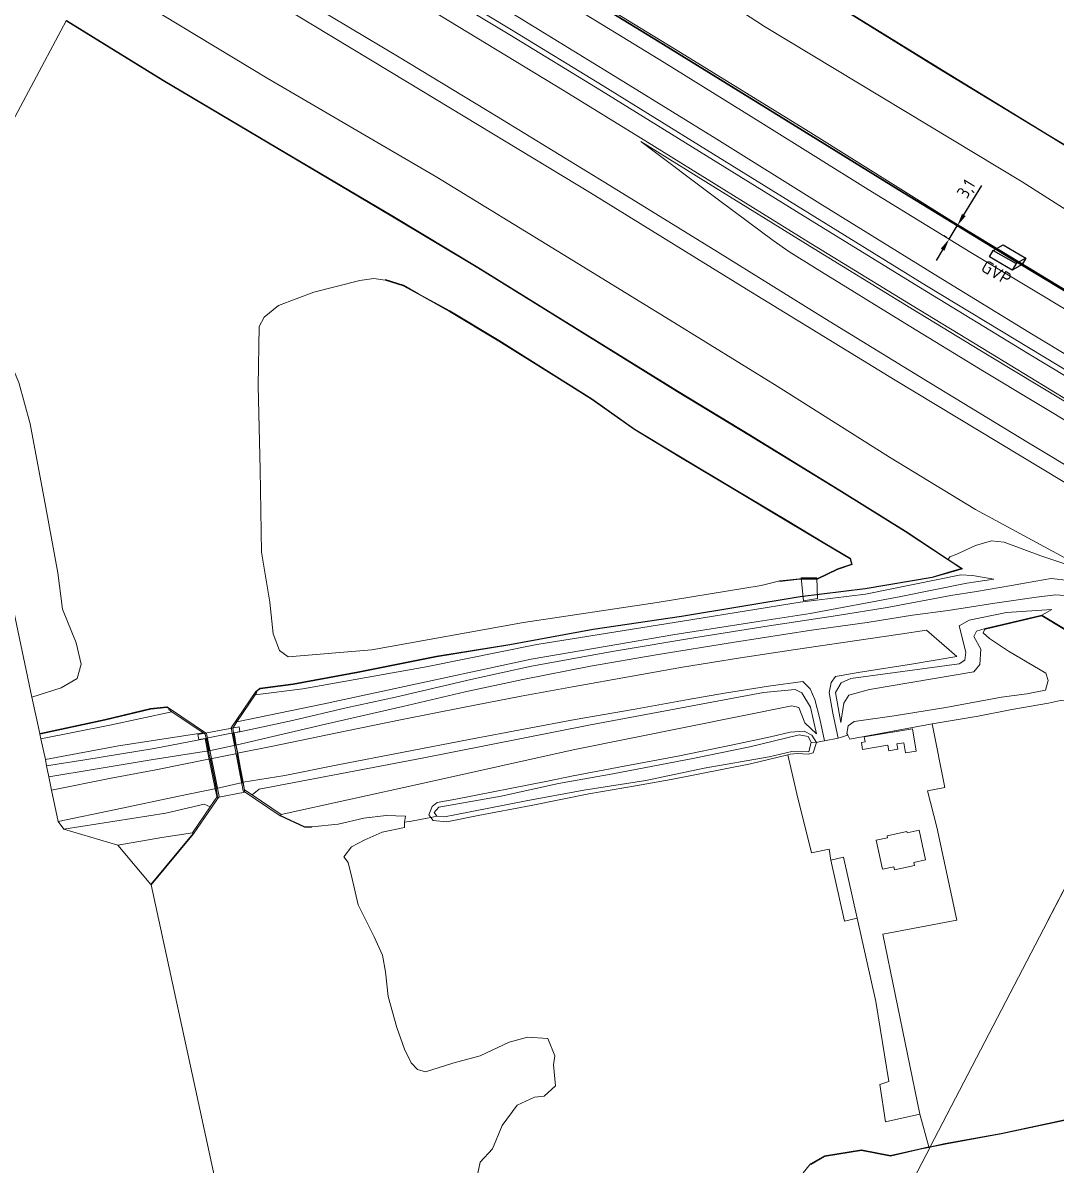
# Model space of a CAD drawing. Header units: metres. Extents: x 112942 to 118371, y 496117 to 499046.
# Drawn here: x 114179.6 to 114385.1, y 497918.6 to 498145.8 of the extents above; entities that cross this region are included whole.
import ezdxf
from ezdxf.enums import TextEntityAlignment as Align

# ---------------------------------------------------------------- set-up
doc = ezdxf.new("R2010")
doc.units = ezdxf.units.M
for name, color, linetype, lineweight in [('B-WE-OG-TOPOKAART-G', 7, 'Continuous', 18), ('N-WE-KL-DATA-T18', 1, 'Continuous', 18), ('N-WE-KL-DATA-T25', 7, 'Continuous', 25), ('N-WE-KL-DATA_GLASVEZEL-G', 90, 'KL-GLASVEZEL-N', 35), ('N-WE-KL-DATA_GLASVEZEL-M', 7, 'Continuous', 18), ('N-WE-KL-DATA_GLASVEZEL_KAST_PUTKAST-S', 90, 'Continuous', 25)]:
    doc.layers.add(name, color=color, linetype=linetype, lineweight=lineweight)
doc.styles.add('ISO', font='isocp.shx')
doc.styles.add('NLCS-ISO', font='NLCS-ISO.ttf')
doc.linetypes.add('KL-GLASVEZEL-N', pattern='A,4,-1,[101,NLCS.SHX,S=0.5,R=0,X=0,Y=0],-1,4,-1,["G",Standard,S=1,R=0,X=-0.25,Y=-0.5],-1.5', length=12.5)
doc.dimstyles.new('ISO', dxfattribs={"dimtxt": 2.5, "dimasz": 2.5, "dimexe": 1.25, "dimexo": 0.625, "dimtad": 1, "dimtxsty": 'ISO', "dimcen": 2.5, "dimadec": 0, "dimazin": 0, "dimtfac": 1, "dimtmove": 0, "dimatfit": 3, "dimfxl": 0, "dimarcsym": 0})

# ---------------------------------------------------------------- blocks, each defined once
blk = doc.blocks.new('*D54')
at = {"layer": 'Defpoints', "color": 0, "transparency": 16777216}
for p in [(114365.41, 498105.47), (114365.41, 498105.47), (114363.79, 498102.83)]:
    blk.add_point(p, dxfattribs=at)
at = {"layer": 'N-WE-KL-DATA_GLASVEZEL-M', "color": 0, "lineweight": -2, "transparency": 16777216}
for p, q in [((114366.71, 498107.61), (114370.3, 498113.47)), ((114363.79, 498102.83), (114365.41, 498105.47)), ((114364.88, 498105.8), (114364.34, 498106.12)), ((114363.26, 498103.15), (114362.73, 498103.48)), ((114362.49, 498100.69), (114361.19, 498098.56))]:
    blk.add_line(p, q, dxfattribs=at)
at = {"layer": 'N-WE-KL-DATA_GLASVEZEL-M', "color": 0, "transparency": 16777216}
for points in [[(114366.36, 498107.82), (114367.07, 498107.39), (114365.41, 498105.47)], [(114362.13, 498100.91), (114362.85, 498100.48), (114363.79, 498102.83)]]:
    blk.add_solid(points, dxfattribs=at)
at = {"layer": 'N-WE-KL-DATA_GLASVEZEL-M', "color": 0, "transparency": 16777216, "insert": (114367.4, 498112.68), "char_height": 2.5, "attachment_point": 5, "rotation": 58.5641, "style": 'ISO'}
blk.add_mtext('3,1', dxfattribs=at)
blk = doc.blocks.new('SKL-DATA_GLASVEZEL_GLASVEZELKABELPUT_RECHTHOEKIG')
at = {"color": 0, "linetype": 'ByBlock'}
for points in [[(-3.2, -0.97), (-2.07, 0.97), (3.18, 0.97), (2.05, -0.97)], [(3.18, 0.97), (3.18, -0.53), (2.05, -2.47)], [(-3.2, -0.97), (2.05, -0.97), (2.05, -2.47), (-3.2, -2.47), (-3.2, -0.97)]]:
    blk.add_lwpolyline(points, dxfattribs=at)
at = {"layer": 'N-WE-KL-DATA-T18', "linetype": 'ByBlock', "style": 'NLCS-ISO', "flags": 1}
for tag, p in [('OMSCHRIJVING_LEGENDA', (-0.01, -8.43)), ('LOCATIE', (-0.01, -12.22)), ('TYPE_HANDHOLE', (-0.01, -16)), ('TYPE_GCO', (-0.01, -19.78)), ('BPS-CODERING', (-0.01, -23.57)), ('POSITIE_X', (-0.01, -27.35)), ('POSITIE_Y', (-0.01, -31.14)), ('OVERIGE_OPMERKING(EN)_1', (-0.01, -34.92)), ('OVERIGE_OPMERKING(EN)_2', (-0.01, -38.71))]:
    blk.add_attdef(tag, p, '', height=1.8, dxfattribs=at)
at = {"layer": 'N-WE-KL-DATA-T25', "linetype": 'ByBlock', "style": 'NLCS-ISO'}
blk.add_attdef('TYPE_SYMBOOL', text='', height=2.5, dxfattribs=at).set_placement((15.9, -0.24), align=Align.MIDDLE_CENTER)

msp = doc.modelspace()

# ---------------------------------------------------------------- linework, layer by layer
at = {"layer": 'B-WE-OG-TOPOKAART-G'}
for points, elevation in [([(114346.902, 498003.786), (114347.072, 498002.755), (114346.354, 498002.637), (114346.578, 498001.275), (114351.6, 498002.1), (114351.778, 498001.018), (114353.569, 498001.312), (114353.395, 498002.373), (114354.763, 498002.598), (114355.09, 498000.601), (114357.252, 498000.956), (114356.528, 498005.367), (114346.902, 498003.786)], -0.8), ([(114357.818, 497985.184), (114355.429, 497984.654), (114355.365, 497984.943), (114351.446, 497984.074), (114351.53, 497983.695), (114349.271, 497983.194), (114350.551, 497977.42), (114352.788, 497977.916), (114352.927, 497977.29), (114356.904, 497978.171), (114356.77, 497978.778), (114359.123, 497979.3), (114357.818, 497985.184)], -0.926)]:
    msp.add_lwpolyline(points, close=True, dxfattribs=dict(at, elevation=elevation))
for points in [[(114568.813, 497983.977, 6.667), (114566.256, 497985.394, 6.668), (114547.13, 497995.939, 6.73), (114533.851, 498003.377, 6.671), (114515.53, 498013.651, 6.667), (114498.072, 498023.533, 6.691), (114481.042, 498033.329, 6.714), (114462.714, 498043.897, 6.718), (114449.699, 498051.512, 6.719), (114431.087, 498062.464, 6.725), (114408.873, 498075.716, 6.736), (114389.029, 498087.563, 6.736), (114368.113, 498100.178, 6.738), (114347.66, 498112.671, 6.752), (114326.872, 498125.681, 6.725), (114307.103, 498137.925, 6.741), (114286.487, 498150.603, 6.745), (114266.619, 498162.615, 6.735), (114245.341, 498175.46, 6.734), (114223.903, 498188.113, 6.737), (114203.222, 498200.22, 6.737), (114181.891, 498212.522, 6.751), (114160.322, 498224.861, 6.756)], [(114160.322, 498224.861, 6.756), (114181.891, 498212.522, 6.751), (114203.222, 498200.22, 6.737), (114223.903, 498188.113, 6.737), (114245.341, 498175.46, 6.734), (114266.619, 498162.615, 6.735), (114286.487, 498150.603, 6.745), (114307.103, 498137.925, 6.741), (114326.872, 498125.681, 6.725), (114347.66, 498112.671, 6.752), (114368.113, 498100.178, 6.738), (114389.029, 498087.563, 6.736), (114408.873, 498075.716, 6.736), (114431.087, 498062.464, 6.725), (114449.699, 498051.512, 6.719), (114462.714, 498043.897, 6.718), (114481.042, 498033.329, 6.714), (114498.072, 498023.533, 6.691), (114515.53, 498013.651, 6.667), (114533.851, 498003.377, 6.671), (114547.13, 497995.939, 6.73), (114566.256, 497985.394, 6.668), (114568.813, 497983.977, 6.667)], [(114169.703, 498224.019, 6.2), (114209.531, 498200.798, 6.183), (114215.458, 498197.237, 6.227), (114241.219, 498181.76, 6.42), (114280.264, 498158.399, 6.337), (114310.389, 498139.932, 6.353), (114335.767, 498124.318, 6.423), (114363.913, 498106.662, 6.43), (114395.287, 498087.6, 6.417), (114423.385, 498070.749, 6.307), (114434.07, 498064.385, 6.321), (114457.514, 498050.422, 6.353), (114481.708, 498035.877, 6.34), (114507.821, 498020.809, 6.503), (114519.57, 498014.603, 6.439), (114526.177, 498011.113, 6.403), (114535.233, 498006.33, 6.353)], [(114440.05, 498075.871, 0.13), (114415.28, 498090.648, 0.087), (114378.3, 498114.203, 0.017), (114327.068, 498145.127, 0.137), (114297.945, 498164.141, 0.023), (114269.457, 498180.561, 0.117), (114236.552, 498200.131, 0.203), (114221.578, 498208.678, 0.217), (114226.834, 498218.514, -0.935), (114250.334, 498204.434, -0.837), (114267.235, 498194.492, -0.94), (114291.013, 498180.162, -0.937), (114313.368, 498166.701, -0.943), (114337.551, 498151.719, -0.963), (114361.573, 498136.84, -0.933), (114383.663, 498123.364, -0.903), (114385.94, 498121.971, -0.905), (114398.319, 498114.395, -0.913), (114418.212, 498102.124, -0.917), (114432.587, 498093.499, -0.897), (114445.278, 498085.925, -0.928), (114440.05, 498075.871, 0.13)], [(114175.147, 498208.024, 6.911), (114190.129, 498199.311, 6.895), (114203.513, 498191.557, 6.905), (114221.121, 498181.162, 6.908), (114240.008, 498169.986, 6.908), (114258.256, 498159.037, 6.917), (114278.364, 498146.857, 6.942), (114299.987, 498133.601, 6.929), (114317.589, 498122.675, 6.925), (114338.089, 498109.876, 6.928), (114361.692, 498095.308, 6.928), (114380.537, 498083.794, 6.929), (114403.322, 498070.069, 6.924), (114424.639, 498057.396, 6.923), (114439.205, 498048.794, 6.916), (114458.747, 498037.364, 6.908), (114478.071, 498026.025, 6.879), (114496.982, 498014.653, 6.851), (114520.213, 498000.651, 6.873), (114538.35, 497989.956, 6.891), (114556.533, 497979.347, 6.91), (114564.536, 497974.805, 6.904)], [(114434.07, 498064.385, 6.321), (114423.385, 498070.749, 6.307), (114395.287, 498087.6, 6.417), (114363.913, 498106.662, 6.43), (114335.767, 498124.318, 6.423), (114310.389, 498139.932, 6.353), (114280.264, 498158.399, 6.337), (114241.219, 498181.76, 6.42), (114215.458, 498197.237, 6.227), (114221.578, 498208.678, 0.217), (114236.552, 498200.131, 0.203), (114269.457, 498180.561, 0.117), (114297.945, 498164.141, 0.023), (114327.068, 498145.127, 0.137), (114378.3, 498114.203, 0.017), (114415.28, 498090.648, 0.087), (114440.05, 498075.871, 0.13), (114434.07, 498064.385, 6.321)], [(114173.353, 498204.285, 6.995), (114185.221, 498197.502, 6.981), (114202.116, 498187.688, 6.981), (114219.347, 498177.567, 6.985), (114238.072, 498166.478, 6.995), (114256.188, 498155.629, 7), (114276.397, 498143.447, 7.021)], [(114563.949, 497973.545, 6.915), (114555.668, 497978.085, 6.914), (114537.227, 497988.317, 6.928), (114519.148, 497998.451, 6.902), (114495.663, 498011.825, 6.921), (114476.028, 498023.01, 6.938), (114457.662, 498033.644, 6.964), (114437.144, 498045.708, 6.982), (114423.54, 498053.677, 6.995), (114399.949, 498067.74, 7.008), (114379.408, 498080.088, 7), (114358.076, 498093.086, 7.001), (114337.054, 498106.022, 6.997), (114314.132, 498120.239, 7.005), (114294.667, 498132.284, 7.016), (114276.397, 498143.447, 7.021), (114256.188, 498155.629, 7), (114238.072, 498166.478, 6.995), (114219.347, 498177.567, 6.985), (114202.116, 498187.688, 6.981), (114185.221, 498197.502, 6.981), (114173.353, 498204.285, 6.995)], [(114564.388, 497974.487, 6.909), (114556.27, 497978.928, 6.915), (114537.89, 497989.186, 6.909), (114519.587, 497999.483, 6.891), (114496.173, 498012.676, 6.902), (114476.707, 498023.76, 6.934), (114457.894, 498034.68, 6.956), (114437.805, 498046.438, 6.974), (114423.805, 498054.694, 6.983), (114401.07, 498068.231, 6.996), (114379.925, 498081.022, 6.994), (114359.294, 498093.501, 6.988), (114337.05, 498107.22, 6.984), (114315.512, 498120.601, 6.992), (114295.004, 498133.294, 7), (114276.723, 498144.46, 7.004), (114256.746, 498156.557, 6.99), (114238.609, 498167.454, 6.979), (114220.035, 498178.428, 6.985), (114202.453, 498188.703, 6.966), (114186.228, 498198.14, 6.971), (114174.198, 498205.057, 6.974)], [(114562.326, 497970.066, 6.919), (114556.902, 497973.053, 6.924), (114539.937, 497982.463, 6.937), (114523.844, 497991.473, 6.95), (114506.241, 498001.35, 6.951), (114487.419, 498012.035, 6.933), (114469.25, 498022.44, 6.987), (114448.67, 498034.427, 7.005), (114430.013, 498045.377, 6.984), (114409.906, 498057.203, 7.017), (114391.561, 498068.176, 7.008), (114371.996, 498080.106, 7.006), (114356.107, 498089.794, 7.013), (114336.3, 498101.952, 7.005), (114318.966, 498112.661, 7.014), (114303.782, 498122.1, 7.004), (114287.259, 498132.286, 7.01), (114260.254, 498148.711, 6.996), (114240.711, 498160.433, 7), (114222.55, 498171.237, 7.009), (114204.604, 498181.776, 7.002), (114187.752, 498191.596, 6.987), (114168.705, 498202.578, 6.999)], [(114168.705, 498202.578, 6.999), (114187.752, 498191.596, 6.987), (114204.604, 498181.776, 7.002), (114222.55, 498171.237, 7.009), (114240.711, 498160.433, 7), (114260.254, 498148.711, 6.996), (114287.259, 498132.286, 7.01), (114303.782, 498122.1, 7.004), (114318.966, 498112.661, 7.014), (114336.3, 498101.952, 7.005), (114356.107, 498089.794, 7.013), (114371.996, 498080.106, 7.006), (114391.561, 498068.176, 7.008), (114409.906, 498057.203, 7.017), (114430.013, 498045.377, 6.984), (114448.67, 498034.427, 7.005), (114469.25, 498022.44, 6.987), (114487.419, 498012.035, 6.933), (114506.241, 498001.35, 6.951), (114523.844, 497991.473, 6.95), (114539.937, 497982.463, 6.937), (114556.902, 497973.053, 6.924), (114562.326, 497970.066, 6.919)], [(114170.279, 498188.638, 6.731), (114192.801, 498175.542, 6.709), (114212.804, 498163.833, 6.7), (114234.403, 498151.038, 6.725), (114254.433, 498138.991, 6.731), (114273.77, 498127.297, 6.719), (114296.329, 498113.493, 6.69), (114317.73, 498100.265, 6.705), (114339.089, 498087.047, 6.728), (114359.927, 498074.247, 6.725), (114379.598, 498062.301, 6.709), (114402.186, 498048.695, 6.744)], [(114557.528, 497959.776, 6.652), (114556.83, 497960.155, 6.652), (114535.226, 497972.137, 6.642), (114514.014, 497983.981, 6.634), (114492.126, 497996.296, 6.696), (114469.582, 498009.27, 6.709), (114447.332, 498022.034, 6.71), (114424.027, 498035.725, 6.728), (114402.186, 498048.695, 6.744), (114379.598, 498062.301, 6.709), (114359.927, 498074.247, 6.725), (114339.089, 498087.047, 6.728), (114317.73, 498100.265, 6.705), (114296.329, 498113.493, 6.69), (114273.77, 498127.297, 6.719), (114254.433, 498138.991, 6.731), (114234.403, 498151.038, 6.725), (114212.804, 498163.833, 6.7), (114192.801, 498175.542, 6.709), (114170.279, 498188.638, 6.731)], [(114556.253, 497957.042, 6.247), (114526.865, 497973.24, 6.32), (114489.693, 497993.978, 6.353), (114466.96, 498007, 6.41), (114425.574, 498031.157, 6.243), (114418.862, 498035.174, 6.271), (114386.141, 498054.756, 6.41), (114353.084, 498074.73, 6.403), (114323.511, 498092.832, 6.337), (114292.441, 498112.01, 6.287), (114256.054, 498134.053, 6.277), (114218.604, 498156.717, 6.324), (114199.687, 498167.756, 6.379), (114197.127, 498169.25, 6.387), (114175.482, 498181.656, 6.3)], [(114413.246, 498024.387, 0.712), (114409.875, 498026.383, 0.71), (114394.075, 498035.784, 0.797), (114391.967, 498036.454, 0.406), (114388.412, 498038.545, 0.417), (114369.028, 498049.033, 0.18), (114351.941, 498059.409, 0.167), (114329.588, 498073.584, 0.173), (114308.341, 498086.696, 0.123), (114287.049, 498099.733, 0.147), (114261.918, 498115.112, 0.157), (114228.136, 498134.862, 0.197), (114193.348, 498155.905, 0.139), (114199.687, 498167.756, 6.379), (114218.604, 498156.717, 6.324), (114256.054, 498134.053, 6.277), (114292.441, 498112.01, 6.287), (114323.511, 498092.832, 6.337), (114353.084, 498074.73, 6.403), (114386.141, 498054.756, 6.41), (114418.862, 498035.174, 6.271), (114413.246, 498024.387, 0.712)], [(114193.348, 498155.905, 0.139), (114228.136, 498134.862, 0.197), (114261.918, 498115.112, 0.157), (114287.049, 498099.733, 0.147), (114308.341, 498086.696, 0.123), (114329.588, 498073.584, 0.173), (114351.941, 498059.409, 0.167), (114369.028, 498049.033, 0.18), (114388.412, 498038.545, 0.417), (114391.967, 498036.454, 0.406), (114382.059, 498039.791, 0.357), (114374.737, 498042.51, 0.197), (114372.243, 498042.75, 0.077), (114369.048, 498041.859, -0.113), (114365.301, 498040.104, -0.193), (114363.965, 498039.567, -0.397), (114363.623, 498039.078, -0.845)], [(114445.278, 498085.925, -0.928), (114432.587, 498093.499, -0.897), (114418.212, 498102.124, -0.917), (114398.319, 498114.395, -0.913), (114385.94, 498121.971, -0.905), (114383.663, 498123.364, -0.903), (114361.573, 498136.84, -0.933), (114337.551, 498151.719, -0.963)], [(114337.604, 498151.804, -1.113), (114361.625, 498136.925, -1.113), (114383.715, 498123.449, -1.113), (114385.992, 498122.056, -1.113), (114398.371, 498114.48, -1.113), (114418.264, 498102.209, -1.113), (114432.638, 498093.585, -1.113), (114445.329, 498086.011, -1.084), (114445.278, 498085.925, -0.928)], [(114445.329, 498086.011, -1.084), (114432.638, 498093.585, -1.113), (114418.264, 498102.209, -1.113), (114398.371, 498114.48, -1.113), (114385.992, 498122.056, -1.113), (114383.715, 498123.449, -1.113), (114361.625, 498136.925, -1.113), (114337.604, 498151.804, -1.113)], [(114188.177, 498146.24, -1.105), (114173.148, 498118.146, -0.955)], [(114173.148, 498118.146, -0.955), (114188.177, 498146.24, -1.105), (114207.396, 498134.371, -1.105), (114230.24, 498120.807, -1.105), (114252.907, 498107.406, -1.105), (114270.09, 498097.097, -1.105), (114285.43, 498087.52, -1.105), (114309.766, 498072.451, -1.105), (114324.102, 498063.767, -1.105), (114342.377, 498052.509, -1.105), (114355.069, 498044.636, -1.105), (114363.568, 498038.995, -1.105), (114366.194, 498037.252, -1.105), (114364.149, 498036.658, -1.105), (114360.42, 498035.575, -1.105), (114347.097, 498033.319, -1.105), (114334.178, 498031.715, -1.105), (114310.546, 498027.811, -1.105), (114292.965, 498025.22, -1.105), (114276.396, 498022.156, -1.105), (114261.844, 498019.8, -1.105), (114246.273, 498016.712, -1.105), (114233.308, 498014.323, -1.105), (114226.741, 498013.439, -1.105), (114225.887, 498012.827, -1.105), (114220.99, 498005.581, -1.105), (114223.412, 497993.032, -1.105), (114230.745, 497988.059, -1.105), (114235.619, 497985.798, -1.105), (114237.052, 497985.797, -1.105), (114237.052, 497985.897, -0.957), (114242.281, 497986.438, -0.957), (114247.4, 497987.589, -0.973), (114251.802, 497988.117, -0.98), (114255.702, 497988.021, -0.858), (114255.48, 497986.798, -0.953), (114255.489, 497985.762, -0.987), (114251.019, 497984.836, -1.01), (114247.482, 497983.241, -1.01), (114244.958, 497981.916, -1.017), (114243.385, 497979.929, -1.017), (114244.252, 497978.761, -1.01), (114245.044, 497975.511, -1.01), (114246.241, 497970.381, -1.04), (114249.42, 497963.989, -1.04), (114251.087, 497960.342, -1.053), (114251.675, 497957.019, -1.01), (114252.223, 497952.133, -1.047), (114253.961, 497945.942, -0.99), (114255.471, 497941.642, -0.953), (114256.811, 497938.94, -0.983), (114258.054, 497937.599, -0.987), (114259.679, 497937.125, -1), (114265.111, 497938.861, -1), (114270.552, 497940.302, -1.003), (114276.305, 497942.999, -1.013), (114279.917, 497943.994, -0.983), (114283.966, 497943.782, -0.95), (114285.392, 497940.332, -1.057), (114285.133, 497938.547, -1.003), (114285.524, 497934.333, -1.003), (114283.25, 497932.262, -1.003), (114281.356, 497932.098, -1.003), (114277.905, 497930.527, -1.003), (114274.91, 497926.444, -1.003), (114272.968, 497921.8, -1.003), (114270.509, 497919.184, -1.003), (114270.075, 497916.973, -1.003)], [(114363.623, 498039.078, -0.845), (114363.568, 498038.995, -1.105), (114355.069, 498044.636, -1.105), (114342.377, 498052.509, -1.105), (114324.102, 498063.767, -1.105), (114309.766, 498072.451, -1.105), (114285.43, 498087.52, -1.105), (114270.09, 498097.097, -1.105), (114252.907, 498107.406, -1.105), (114230.24, 498120.807, -1.105), (114207.396, 498134.371, -1.105), (114188.177, 498146.24, -1.105), (114188.23, 498146.325, -0.776), (114207.448, 498134.457, -0.827), (114230.291, 498120.893, -0.857), (114252.958, 498107.492, -0.833), (114270.142, 498097.182, -0.857), (114285.483, 498087.605, -0.82), (114309.818, 498072.536, -0.887), (114324.154, 498063.852, -0.93), (114342.43, 498052.594, -0.86), (114355.123, 498044.72, -0.89), (114363.623, 498039.078, -0.845)], [(114363.623, 498039.078, -0.845), (114355.123, 498044.72, -0.89), (114342.43, 498052.594, -0.86), (114324.154, 498063.852, -0.93), (114309.818, 498072.536, -0.887), (114285.483, 498087.605, -0.82), (114270.142, 498097.182, -0.857), (114252.958, 498107.492, -0.833), (114230.291, 498120.893, -0.857), (114207.448, 498134.457, -0.827), (114188.23, 498146.325, -0.776)], [(114276.397, 498143.447, 7.021), (114294.667, 498132.284, 7.016), (114314.132, 498120.239, 7.005), (114337.054, 498106.022, 6.997), (114358.076, 498093.086, 7.001), (114379.408, 498080.088, 7), (114399.949, 498067.74, 7.008), (114423.54, 498053.677, 6.995), (114437.144, 498045.708, 6.982), (114457.662, 498033.644, 6.964), (114476.028, 498023.01, 6.938), (114495.663, 498011.825, 6.921), (114519.148, 497998.451, 6.902), (114537.227, 497988.317, 6.928), (114555.668, 497978.085, 6.914), (114563.949, 497973.545, 6.915)], [(114561.429, 497968.142, 6.872), (114556.249, 497970.849, 6.873), (114539.729, 497979.552, 6.871), (114522.721, 497988.58, 6.865), (114505.512, 497997.913, 6.86), (114486.388, 498008.539, 6.868), (114467.499, 498019.227, 6.905), (114447.558, 498030.667, 6.915), (114428.569, 498041.876, 6.916), (114408.916, 498053.527, 6.929), (114390.102, 498064.793, 6.937), (114370.858, 498076.429, 6.937), (114354.987, 498086.103, 6.928), (114337.547, 498096.838, 6.935), (114331.905, 498100.356, 6.935), (114328.802, 498102.55, 6.939), (114318.202, 498110.409, 6.962), (114302.455, 498122.26, 6.991)], [(114302.455, 498122.26, 6.991), (114318.727, 498112.18, 7.003), (114336.098, 498101.43, 7.001), (114356.181, 498089.088, 7.002), (114371.783, 498079.587, 7.006), (114391.442, 498067.724, 7.008), (114409.658, 498056.785, 7.018), (114429.853, 498044.801, 6.985), (114448.449, 498033.876, 6.996), (114469.13, 498021.853, 6.987), (114487.099, 498011.461, 6.937), (114506.382, 498000.323, 6.929), (114523.456, 497990.576, 6.936), (114539.839, 497981.377, 6.925), (114556.516, 497972.049, 6.905), (114561.871, 497969.09, 6.897)], [(114330.13, 498034.79, -0.907), (114326.407, 498033.902, -0.95), (114305.748, 498030.491, -0.976), (114279.148, 498026.535, -0.979), (114248.996, 498021.069, -1.016), (114232.363, 498019.726, -1.016), (114230.591, 498020.947, -0.984), (114229.373, 498024.261, -0.976), (114228.707, 498030.569, -0.944), (114227.026, 498040.492, -0.898), (114226.771, 498056.94, -0.913), (114226.354, 498073.615, -0.913), (114226.561, 498085.457, -0.938), (114227.538, 498087.301, -0.938), (114230.446, 498089.571, -0.938), (114237.428, 498092.276, -0.938), (114246.615, 498094.598, -0.858), (114249.372, 498094.976, -0.847), (114251.658, 498094.652, -0.857), (114255.217, 498093.546, -0.83), (114258.241, 498091.827, -0.93), (114264.456, 498088.441, -0.977), (114274.247, 498082.536, -0.93), (114285.158, 498075.649, -0.937), (114292.691, 498070.942, -0.943), (114301.194, 498064.939, -0.863), (114310.002, 498059.585, -0.89), (114321.403, 498052.783, -0.93), (114331.193, 498046.907, -0.893), (114339.056, 498042.174, -0.86), (114344.087, 498039.205, -0.813), (114344.391, 498038.149, -0.813), (114341.573, 498037.194, -0.81), (114337.592, 498035.269, -0.887), (114334.03, 498035.221, -0.907), (114330.13, 498034.79, -0.907)], [(114251.658, 498094.652, -0.857), (114249.372, 498094.976, -0.847), (114246.615, 498094.598, -0.858), (114237.428, 498092.276, -0.938), (114230.446, 498089.571, -0.938), (114227.538, 498087.301, -0.938), (114226.561, 498085.457, -0.938), (114226.354, 498073.615, -0.913), (114226.771, 498056.94, -0.913), (114227.026, 498040.492, -0.898), (114228.707, 498030.569, -0.944), (114229.373, 498024.261, -0.976), (114230.591, 498020.947, -0.984), (114232.363, 498019.726, -1.016), (114248.996, 498021.069, -1.016), (114279.148, 498026.535, -0.979), (114305.748, 498030.491, -0.976), (114326.407, 498033.902, -0.95), (114330.13, 498034.79, -0.907), (114330.141, 498034.691, -1.105), (114334.036, 498035.121, -1.105), (114337.616, 498035.169, -1.105), (114341.611, 498037.101, -1.105), (114344.513, 498038.085, -1.105), (114344.172, 498039.271, -1.105), (114339.107, 498042.26, -1.105), (114331.245, 498046.993, -1.105), (114321.454, 498052.869, -1.105), (114310.054, 498059.671, -1.105), (114301.249, 498065.023, -1.105), (114292.746, 498071.025, -1.105), (114285.211, 498075.734, -1.105), (114274.3, 498082.621, -1.105), (114264.506, 498088.528, -1.105), (114258.29, 498091.914, -1.105), (114255.257, 498093.638, -1.105), (114251.688, 498094.747, -1.105), (114251.658, 498094.652, -0.857)], [(114330.13, 498034.79, -0.907), (114334.03, 498035.221, -0.907), (114337.592, 498035.269, -0.887), (114341.573, 498037.194, -0.81), (114344.391, 498038.149, -0.813), (114344.087, 498039.205, -0.813), (114339.056, 498042.174, -0.86), (114331.193, 498046.907, -0.893), (114321.403, 498052.783, -0.93), (114310.002, 498059.585, -0.89), (114301.194, 498064.939, -0.863), (114292.691, 498070.942, -0.943), (114285.158, 498075.649, -0.937), (114274.247, 498082.536, -0.93), (114264.456, 498088.441, -0.977), (114258.241, 498091.827, -0.93), (114255.217, 498093.546, -0.83), (114251.658, 498094.652, -0.857), (114251.688, 498094.747, -1.105), (114255.257, 498093.638, -1.105), (114258.29, 498091.914, -1.105), (114264.506, 498088.528, -1.105), (114274.3, 498082.621, -1.105), (114285.211, 498075.734, -1.105), (114292.746, 498071.025, -1.105), (114301.249, 498065.023, -1.105), (114310.054, 498059.671, -1.105), (114321.454, 498052.869, -1.105), (114331.245, 498046.993, -1.105), (114339.107, 498042.26, -1.105), (114344.172, 498039.271, -1.105), (114344.513, 498038.085, -1.105), (114341.611, 498037.101, -1.105), (114337.616, 498035.169, -1.105), (114334.036, 498035.121, -1.105), (114330.141, 498034.691, -1.105), (114330.13, 498034.79, -0.907)], [(114181.363, 498011.655, -0.977), (114175.823, 498037.861, -1.25), (114175.271, 498040.475, -0.82), (114168.361, 498073.164, -0.997), (114155.132, 498080.503, -1.117), (114162.228, 498081.364, -0.937), (114170.728, 498080.962, -1.033), (114175.984, 498080.831, -1.033), (114178.744, 498074.257, -1.08), (114181.023, 498066.084, -1.073), (114184.12, 498049.401, -1.037), (114186.559, 498036.409, -1.017), (114187.465, 498029.205, -1.01), (114190.183, 498022.506, -0.973), (114191.168, 498018.245, -0.983), (114190.344, 498015.42, -1.007), (114187.183, 498013.563, -0.977), (114181.363, 498011.655, -0.977)], [(114271.595, 497752.315, -1.147), (114255.927, 497722.219, -1.028), (114248.059, 497776.262, -0.9), (114205.073, 497974.31, -1.105), (114213.534, 497984.513, -1.105), (114218.623, 497991.923, -1.105), (114216.11, 498004.473, -1.105), (114208.745, 498009.446, -1.105), (114208.222, 498009.719, -1.105), (114204.979, 498009.393, -1.105), (114195.868, 498007.225, -1.105), (114182.96, 498004.417, -1.105), (114181.363, 498011.655, -0.977), (114187.183, 498013.563, -0.977), (114190.344, 498015.42, -1.007), (114191.168, 498018.245, -0.983), (114190.183, 498022.506, -0.973), (114187.465, 498029.205, -1.01), (114186.559, 498036.409, -1.017), (114184.12, 498049.401, -1.037), (114181.023, 498066.084, -1.073), (114178.744, 498074.257, -1.08)], [(114387.6, 498034.906, 0.263), (114384.115, 498035.265, 0.277), (114381.053, 498034.737, 0.303), (114376.17, 498033.887, 0.317), (114369.239, 498032.692, 0.293), (114364.139, 498031.908, 0.243), (114351.482, 498029.537, 0.267), (114341.581, 498027.917, 0.363), (114327.99, 498025.839, 0.46), (114313.384, 498023.518, 0.61), (114297.199, 498020.858, 0.757), (114280.757, 498017.824, 0.927), (114268.696, 498015.163, 1.09), (114253.656, 498011.692, 1.383), (114243.874, 498009.57, 1.487), (114233.171, 498007.02, 1.75), (114222.747, 498004.809, 1.97), (114221.492, 498004.566, 1.922), (114221.308, 498005.516, 1.822), (114222.138, 498006.744, 1.647), (114239.154, 498010.308, 1.38), (114262.263, 498015.26, 0.965), (114280.696, 498019.208, 0.735), (114295.781, 498021.789, 0.667), (114308.826, 498024.072, 0.509), (114325.79, 498026.703, 0.417), (114336.184, 498028.292, 0.32), (114353.848, 498031.664, 0.154), (114367.335, 498034.345, 0.059), (114372.655, 498035.176, 0.002), (114368.43, 498035.911, -0.523), (114366.112, 498035.997, -0.726), (114347.16, 498032.179, -0.695), (114334.187, 498030.55, -0.703), (114312.82, 498027.147, -0.758), (114281.807, 498022.148, -0.683), (114259.817, 498017.683, -0.683), (114235.282, 498013.302, -0.706), (114225.788, 498012.145, -0.895), (114226.136, 498012.659, -0.809), (114225.973, 498012.769, -0.809), (114226.779, 498013.343, -0.857), (114233.324, 498014.224, -0.92), (114246.292, 498016.614, -0.96), (114261.862, 498019.702, -0.993), (114276.413, 498022.057, -0.903), (114292.981, 498025.121, -0.917), (114310.561, 498027.712, -0.933), (114334.192, 498031.616, -0.937), (114347.112, 498033.22, -0.933), (114360.442, 498035.477, -0.88), (114364.177, 498036.562, -0.865), (114366.429, 498037.216, -0.857), (114363.623, 498039.078, -0.845), (114363.965, 498039.567, -0.397), (114365.301, 498040.104, -0.193), (114369.048, 498041.859, -0.113), (114372.243, 498042.75, 0.077), (114374.737, 498042.51, 0.197), (114382.059, 498039.791, 0.357), (114391.967, 498036.454, 0.406)], [(114363.568, 498038.995, -1.105), (114363.623, 498039.078, -0.845), (114366.429, 498037.216, -0.857), (114364.177, 498036.562, -0.865), (114360.442, 498035.477, -0.88), (114347.112, 498033.22, -0.933), (114334.192, 498031.616, -0.937), (114310.561, 498027.712, -0.933), (114292.981, 498025.121, -0.917), (114276.413, 498022.057, -0.903), (114261.862, 498019.702, -0.993), (114246.292, 498016.614, -0.96), (114233.324, 498014.224, -0.92), (114226.779, 498013.343, -0.857), (114225.973, 498012.769, -0.809), (114225.887, 498012.827, -1.105), (114226.741, 498013.439, -1.105), (114233.308, 498014.323, -1.105), (114246.273, 498016.712, -1.105), (114261.844, 498019.8, -1.105), (114276.396, 498022.156, -1.105), (114292.965, 498025.22, -1.105), (114310.546, 498027.811, -1.105), (114334.178, 498031.715, -1.105), (114347.097, 498033.319, -1.105), (114360.42, 498035.575, -1.105), (114364.149, 498036.658, -1.105), (114366.194, 498037.252, -1.105), (114363.568, 498038.995, -1.105)], [(114387.818, 498031.804, 0.097), (114384.958, 498032.013, 0.137), (114381.152, 498031.598, 0.163), (114372.903, 498030.344, 0.167), (114363.615, 498028.907, 0.12), (114356.521, 498027.968, 0.17), (114347.472, 498026.528, 0.3), (114336.393, 498024.98, 0.39), (114321.127, 498022.589, 0.463), (114305.498, 498020.088, 0.657), (114292.485, 498017.812, 0.803), (114278.985, 498015.168, 0.923), (114267.547, 498012.749, 1.113), (114255.122, 498009.842, 1.323), (114239.781, 498006.312, 1.597), (114221.96, 498002.138, 1.962), (114221.492, 498004.566, 1.922), (114222.747, 498004.809, 1.97), (114233.171, 498007.02, 1.75), (114243.874, 498009.57, 1.487), (114253.656, 498011.692, 1.383), (114268.696, 498015.163, 1.09), (114280.757, 498017.824, 0.927), (114297.199, 498020.858, 0.757), (114313.384, 498023.518, 0.61), (114327.99, 498025.839, 0.46), (114341.581, 498027.917, 0.363), (114351.482, 498029.537, 0.267), (114364.139, 498031.908, 0.243), (114369.239, 498032.692, 0.293), (114376.17, 498033.887, 0.317), (114381.053, 498034.737, 0.303), (114384.115, 498035.265, 0.277), (114387.6, 498034.906, 0.263)], [(114225.788, 498012.145, -0.895), (114235.282, 498013.302, -0.706), (114259.817, 498017.683, -0.683), (114281.807, 498022.148, -0.683), (114312.82, 498027.147, -0.758), (114334.187, 498030.55, -0.703), (114347.16, 498032.179, -0.695), (114366.112, 498035.997, -0.726), (114368.43, 498035.911, -0.523), (114372.655, 498035.176, 0.002), (114367.335, 498034.345, 0.059), (114353.848, 498031.664, 0.154), (114336.184, 498028.292, 0.32), (114325.79, 498026.703, 0.417), (114308.826, 498024.072, 0.509), (114295.781, 498021.789, 0.667), (114280.696, 498019.208, 0.735), (114262.263, 498015.26, 0.965), (114239.154, 498010.308, 1.38), (114222.138, 498006.744, 1.647), (114225.788, 498012.145, -0.895)], [(114334.804, 498030.871, -0.5), (114334.395, 498035.408, -0.863), (114337.482, 498035.402, -0.76), (114337.638, 498031.323, -0.557), (114334.804, 498030.871, -0.5)], [(114391.306, 498022.519, -0.637), (114382.217, 498027.982, -0.637), (114384.245, 498029.107, -0.058), (114375.201, 498028.493, -0.072), (114367.757, 498026.968, -0.035), (114365.781, 498025.857, -0.003), (114367.137, 498020.619, 0.114), (114366.898, 498019.06, 0.114), (114365.775, 498018.279, 0.114), (114344.263, 498015.418, 0.166), (114342.327, 498014.552, 0.103), (114341.171, 498012.573, -0.02), (114342.255, 498006.633, -0.723), (114342.827, 498010.468, -0.751), (114343.857, 498012.046, -0.751), (114347.944, 498013.228, -0.751), (114368.692, 498016.726, -0.76), (114369.875, 498018.16, -0.76), (114370.066, 498021.215, -0.76), (114368.684, 498023.742, -0.76), (114369.233, 498024.817, -0.76), (114370.983, 498025.316, -0.637), (114370.581, 498024.47, -1), (114371.835, 498023.332, -1.047), (114375.604, 498020.851, -1.087), (114383.028, 498016.443, -1.07), (114383.477, 498014.965, -1.1), (114382.95, 498013.083, -1.1), (114379.215, 498012.339, -1.09), (114374.227, 498011.666, -1.017), (114363.14, 498009.601, -0.95), (114352.878, 498007.967, -0.89), (114344.89, 498006.848, -0.89), (114343.728, 498005.97, -0.913), (114343.466, 498004.455, -0.913), (114343.648, 498004.092, -0.927), (114342.982, 498003.898, -0.875), (114342.155, 498003.657, -0.702), (114341.732, 498003.538, -0.65), (114340.683, 498008.524, -0.24), (114339.91, 498012.574, 0.149), (114340.305, 498014.564, 0.232), (114341.202, 498015.81, 0.229), (114345.715, 498016.612, 0.313), (114356.308, 498018.231, 0.29), (114365.337, 498019.767, 0.203), (114359.295, 498024.999, 0.503), (114354.025, 498024.239, 0.517), (114342.713, 498022.559, 0.603), (114333.257, 498021.16, 0.67), (114322.27, 498019.474, 0.807), (114310.78, 498017.669, 1.03), (114300.738, 498015.863, 1.257), (114288.892, 498013.762, 1.407), (114278.679, 498011.888, 1.55), (114267.108, 498009.591, 1.673), (114255.034, 498007.254, 1.793), (114243.642, 498004.898, 1.86), (114229.279, 498001.927, 1.96), (114222.274, 498000.51, 1.925), (114221.96, 498002.138, 1.962), (114239.781, 498006.312, 1.597), (114255.122, 498009.842, 1.323), (114267.547, 498012.749, 1.113), (114278.985, 498015.168, 0.923), (114292.485, 498017.812, 0.803), (114305.498, 498020.088, 0.657), (114321.127, 498022.589, 0.463), (114336.393, 498024.98, 0.39), (114347.472, 498026.528, 0.3), (114356.521, 498027.968, 0.17), (114363.615, 498028.907, 0.12), (114372.903, 498030.344, 0.167), (114381.152, 498031.598, 0.163), (114384.958, 498032.013, 0.137), (114387.818, 498031.804, 0.097)], [(114382.217, 498027.982, -0.637), (114370.983, 498025.316, -0.637), (114369.233, 498024.817, -0.76), (114368.684, 498023.742, -0.76), (114370.066, 498021.215, -0.76), (114369.875, 498018.16, -0.76), (114368.692, 498016.726, -0.76), (114347.944, 498013.228, -0.751), (114343.857, 498012.046, -0.751), (114342.827, 498010.468, -0.751), (114342.255, 498006.633, -0.723), (114341.171, 498012.573, -0.02), (114342.327, 498014.552, 0.103), (114344.263, 498015.418, 0.166), (114365.775, 498018.279, 0.114), (114366.898, 498019.06, 0.114), (114367.137, 498020.619, 0.114), (114365.781, 498025.857, -0.003), (114367.757, 498026.968, -0.035), (114375.201, 498028.493, -0.072), (114384.245, 498029.107, -0.058), (114382.217, 498027.982, -0.637)], [(114385.91, 498010.984, -0.892), (114383.574, 498010.498, -1.013), (114376.245, 498009.229, -1.017), (114369.534, 498007.869, -0.96), (114360.406, 498006.379, -0.999), (114344.048, 498003.291, -0.957), (114343.648, 498004.092, -0.927), (114343.466, 498004.455, -0.913), (114343.728, 498005.97, -0.913), (114344.89, 498006.848, -0.89), (114352.878, 498007.967, -0.89), (114363.14, 498009.601, -0.95), (114374.227, 498011.666, -1.017), (114379.215, 498012.339, -1.09), (114382.95, 498013.083, -1.1), (114383.477, 498014.965, -1.1), (114383.028, 498016.443, -1.07), (114375.604, 498020.851, -1.087), (114371.835, 498023.332, -1.047), (114370.581, 498024.47, -1), (114370.983, 498025.316, -0.637), (114371.006, 498025.219, -1.107), (114382.2, 498027.875, -1.107), (114391.254, 498022.433, -1.107)], [(114407.231, 498012.835, -1.101), (114406.706, 498013.149, -1.107), (114391.254, 498022.433, -1.107), (114382.2, 498027.875, -1.107), (114371.006, 498025.219, -1.107), (114370.983, 498025.316, -0.637), (114382.217, 498027.982, -0.637), (114391.306, 498022.519, -0.637), (114406.757, 498013.235, -0.637), (114407.282, 498012.921, -0.921), (114407.231, 498012.835, -1.101)], [(114341.732, 498003.538, -0.65), (114338.989, 498002.98, -0.65), (114338.066, 498007.372, -0.323), (114337.103, 498011.183, 0.037), (114336.156, 498013.337, 0.16), (114334.716, 498014.82, 0.367), (114327.891, 498013.83, 0.473), (114319.091, 498012.463, 0.573), (114311.878, 498011.188, 0.62), (114300.955, 498009.228, 0.8), (114289.404, 498007.201, 1.147), (114279.539, 498005.399, 1.27), (114268.317, 498003.279, 1.457), (114255.285, 498000.747, 1.627), (114242.247, 497998.209, 1.72), (114231.657, 497996.094, 1.783), (114223.387, 497994.744, 1.945), (114222.274, 498000.51, 1.925), (114229.279, 498001.927, 1.96), (114243.642, 498004.898, 1.86), (114255.034, 498007.254, 1.793), (114267.108, 498009.591, 1.673), (114278.679, 498011.888, 1.55), (114288.892, 498013.762, 1.407), (114300.738, 498015.863, 1.257), (114310.78, 498017.669, 1.03), (114322.27, 498019.474, 0.807), (114333.257, 498021.16, 0.67), (114342.713, 498022.559, 0.603), (114354.025, 498024.239, 0.517), (114359.295, 498024.999, 0.503), (114365.337, 498019.767, 0.203), (114356.308, 498018.231, 0.29), (114345.715, 498016.612, 0.313), (114341.202, 498015.81, 0.229), (114340.305, 498014.564, 0.232), (114339.91, 498012.574, 0.149), (114340.683, 498008.524, -0.24), (114341.732, 498003.538, -0.65)], [(114337.445, 498002.623, -1.17), (114336.493, 498004.127, -1.113), (114334.974, 498004.897, -1.18), (114332.158, 498004.686, -1.23), (114328.244, 498003.755, -1.123), (114320.782, 498002.18, -1.013), (114309.819, 497999.946, -0.977), (114299.173, 497997.951, -0.957), (114288.997, 497996.011, -0.99), (114283.937, 497994.991, -1.107), (114265.677, 497991.364, -0.963), (114261.987, 497990.727, -0.887), (114260.946, 497989.905, -0.923), (114260.335, 497988.236, -0.967), (114260.709, 497987.76, -0.998), (114259.972, 497987.612, -0.93), (114256.885, 497986.981, -0.863), (114255.48, 497986.798, -0.953), (114255.702, 497988.021, -0.858), (114251.802, 497988.117, -0.98), (114247.4, 497987.589, -0.973), (114242.281, 497986.438, -0.957), (114237.052, 497985.897, -0.957), (114235.641, 497985.898, -0.863), (114230.804, 497988.146, -0.893), (114230.913, 497988.308, -0.956), (114258.661, 497994.443, -0.961), (114288.996, 498001.17, -0.972), (114311.731, 498005.77, -0.992), (114332.524, 498009.949, -1.009), (114333.901, 498009.648, -1.009), (114335.123, 498006.596, -0.995), (114337.386, 498004.367, -0.9), (114336.216, 498009.697, -0.109), (114334.503, 498012.518, -0.012), (114333.156, 498013.196, 0.226), (114326.906, 498012.632, 0.358), (114292.109, 498006.091, 0.848), (114258.973, 497999.529, 1.373), (114226.574, 497993.35, 1.688), (114225.158, 497992.21, 1.595), (114223.683, 497993.21, 1.816), (114223.387, 497994.744, 1.945), (114231.657, 497996.094, 1.783), (114242.247, 497998.209, 1.72), (114255.285, 498000.747, 1.627), (114268.317, 498003.279, 1.457), (114279.539, 498005.399, 1.27), (114289.404, 498007.201, 1.147), (114300.955, 498009.228, 0.8), (114311.878, 498011.188, 0.62), (114319.091, 498012.463, 0.573), (114327.891, 498013.83, 0.473), (114334.716, 498014.82, 0.367), (114336.156, 498013.337, 0.16), (114337.103, 498011.183, 0.037), (114338.066, 498007.372, -0.323), (114338.989, 498002.98, -0.65), (114338.236, 498002.827, -0.65), (114337.445, 498002.623, -1.17)], [(114222.274, 498000.51, 1.925), (114223.387, 497994.744, 1.945), (114223.683, 497993.21, 1.816), (114225.158, 497992.21, 1.595), (114230.913, 497988.308, -0.956), (114230.804, 497988.146, -0.893), (114230.745, 497988.059, -1.105), (114223.412, 497993.032, -1.105), (114220.99, 498005.581, -1.105), (114225.887, 498012.827, -1.105), (114225.973, 498012.769, -0.809), (114226.136, 498012.659, -0.809), (114225.788, 498012.145, -0.895), (114222.138, 498006.744, 1.647), (114221.308, 498005.516, 1.822), (114221.492, 498004.566, 1.922), (114221.96, 498002.138, 1.962), (114222.274, 498000.51, 1.925)], [(114337.386, 498004.367, -0.9), (114335.123, 498006.596, -0.995), (114333.901, 498009.648, -1.009), (114332.524, 498009.949, -1.009), (114311.731, 498005.77, -0.992), (114288.996, 498001.17, -0.972), (114258.661, 497994.443, -0.961), (114230.913, 497988.308, -0.956), (114225.158, 497992.21, 1.595), (114226.574, 497993.35, 1.688), (114258.973, 497999.529, 1.373), (114292.109, 498006.091, 0.848), (114326.906, 498012.632, 0.358), (114333.156, 498013.196, 0.226), (114334.503, 498012.518, -0.012), (114336.216, 498009.697, -0.109), (114337.386, 498004.367, -0.9)], [(114182.96, 498004.417, -1.105), (114195.868, 498007.225, -1.105), (114204.979, 498009.393, -1.105), (114208.222, 498009.719, -1.105), (114208.745, 498009.446, -1.105), (114208.687, 498009.36, -0.847), (114208.202, 498009.617, -0.916), (114204.995, 498009.294, -0.916), (114195.89, 498007.128, -0.927), (114182.981, 498004.319, -0.927), (114182.96, 498004.417, -1.105)], [(114359.991, 497922.236, -0.764), (114359.761, 497922.189, -0.857), (114357.956, 497928.715, -1.081), (114350.591, 497964.501, -0.989), (114365.295, 497967.322, -1.017), (114361.339, 497985.788, -1.017), (114359.467, 497993.042, -0.884), (114362.916, 497993.69, -0.86), (114360.406, 498006.379, -0.999), (114369.534, 498007.869, -0.96), (114376.245, 498009.229, -1.017), (114383.574, 498010.498, -1.013), (114385.91, 498010.984, -0.892), (114389.682, 498011.131, -0.898), (114393.334, 498010.002, -0.863), (114399.89, 498005.7, -0.829), (114402.676, 498004.095, -0.819), (114359.991, 497922.236, -0.764)], [(114182.981, 498004.319, -0.927), (114195.89, 498007.128, -0.927), (114204.995, 498009.294, -0.916), (114208.202, 498009.617, -0.916), (114208.687, 498009.36, -0.847), (114208.577, 498009.197, -0.847), (114209.186, 498008.786, -0.87), (114196.85, 498006.131, -0.916), (114183.139, 498003.356, -0.916), (114182.981, 498004.319, -0.927)], [(114183.139, 498003.356, -0.916), (114196.85, 498006.131, -0.916), (114209.186, 498008.786, -0.87), (114215.439, 498004.563, 1.845), (114198.581, 498001.971, 1.63), (114184.104, 497999.264, 1.349), (114183.139, 498003.356, -0.916)], [(114216.848, 497989.869, 1.716), (114218.304, 497991.989, 1.902), (114218, 497993.504, 1.922), (114216.818, 497999.407, 1.902), (114216.506, 498000.969, 1.919), (114216.004, 498003.474, 1.994), (114215.84, 498004.293, 1.945), (114215.439, 498004.563, 1.845), (114209.186, 498008.786, -0.87), (114208.577, 498009.197, -0.847), (114208.687, 498009.36, -0.847), (114208.745, 498009.446, -1.105), (114216.11, 498004.473, -1.105), (114218.623, 497991.923, -1.105), (114213.534, 497984.513, -1.105), (114213.451, 497984.57, -0.89), (114213.287, 497984.683, -0.884), (114216.848, 497989.869, 1.716)], [(114215.806, 498003.481, 2.053), (114214.559, 498003.243, 2), (114214.392, 498004.22, 1.977), (114222.567, 498005.783, 1.97), (114222.719, 498004.875, 1.97), (114221.569, 498004.583, 2.037), (114222.023, 498002.084, 2.026), (114222.026, 498002.069, 1.911), (114222.311, 498000.498, 2.01), (114223.396, 497994.517, 1.99), (114223.714, 497992.767, 1.983), (114218.19, 497991.721, 2.047), (114217.844, 497993.428, 2.027), (114216.651, 497999.304, 1.98), (114216.317, 498000.948, 2.052), (114215.806, 498003.481, 2.053)], [(114360.406, 498006.379, -0.999), (114362.916, 497993.69, -0.86), (114359.467, 497993.042, -0.884), (114361.339, 497985.788, -1.017), (114365.295, 497967.322, -1.017), (114350.591, 497964.501, -0.989), (114357.956, 497928.715, -1.081), (114351.123, 497927.172, -1.161), (114350.015, 497934.63, -1.199), (114351.826, 497935.176, -1.176), (114349.235, 497951.112, -1.052), (114345.478, 497967.691, -1.004), (114342.762, 497979.809, -1.004), (114340.238, 497979.244, -1.004), (114339.959, 497981.423, -0.943), (114336.404, 497980.716, -1.09), (114333.486, 497992.454, -1.137), (114331.683, 498000.182, -1.261), (114332.186, 498000.304, -1.263), (114333.656, 498000.478, -1.223), (114335.752, 498000.31, -1.336), (114336.752, 498000.568, -1.227), (114337.445, 498002.623, -1.17), (114338.236, 498002.827, -0.65), (114338.989, 498002.98, -0.65), (114341.732, 498003.538, -0.65), (114342.155, 498003.657, -0.702), (114342.982, 498003.898, -0.875), (114343.648, 498004.092, -0.927), (114344.048, 498003.291, -0.957), (114360.406, 498006.379, -0.999)], [(114184.104, 497999.264, 1.349), (114198.581, 498001.971, 1.63), (114215.439, 498004.563, 1.845), (114215.84, 498004.293, 1.945), (114216.004, 498003.474, 1.994), (114205.703, 498001.488, 1.867), (114191.914, 497999.185, 1.653), (114184.252, 497997.989, 1.503), (114184.104, 497999.264, 1.349)], [(114184.252, 497997.989, 1.503), (114191.914, 497999.185, 1.653), (114205.703, 498001.488, 1.867), (114216.004, 498003.474, 1.994), (114216.506, 498000.969, 1.919), (114205.475, 497999.241, 1.947), (114194.376, 497997.383, 1.767), (114184.707, 497995.837, 1.537), (114184.252, 497997.989, 1.503)], [(114216.102, 498003.494, 1.994), (114221.394, 498004.547, 1.922), (114221.862, 498002.119, 1.962), (114216.604, 498000.989, 1.919), (114216.102, 498003.494, 1.994)], [(114337.445, 498002.623, -1.17), (114336.345, 498002.7, -1.797), (114335.754, 498003.824, -1.797), (114333.979, 498004.156, -1.797), (114324.162, 498001.761, -1.753), (114312.804, 497999.495, -1.77), (114296.885, 497996.45, -1.8), (114286.101, 497994.521, -1.777), (114274.714, 497992.002, -1.75), (114262.296, 497989.792, -1.717), (114261.404, 497988.716, -1.757), (114261.917, 497988.003, -1.757), (114260.709, 497987.76, -0.998), (114260.335, 497988.236, -0.967), (114260.946, 497989.905, -0.923), (114261.987, 497990.727, -0.887), (114265.677, 497991.364, -0.963), (114283.937, 497994.991, -1.107), (114288.997, 497996.011, -0.99), (114299.173, 497997.951, -0.957), (114309.819, 497999.946, -0.977), (114320.782, 498002.18, -1.013), (114328.244, 498003.755, -1.123), (114332.158, 498004.686, -1.23), (114334.974, 498004.897, -1.18), (114336.493, 498004.127, -1.113), (114337.445, 498002.623, -1.17)], [(114336.345, 498002.7, -1.797), (114335.899, 498000.785, -1.797), (114332.5, 498000.882, -1.797), (114327.984, 497999.789, -1.75), (114315.07, 497997.516, -1.72), (114303.487, 497995.076, -1.753), (114291.148, 497993.15, -1.787), (114279.68, 497991.059, -1.757), (114265.478, 497988.261, -1.723), (114263.438, 497987.85, -1.757), (114261.917, 497988.003, -1.757), (114261.404, 497988.716, -1.757), (114262.296, 497989.792, -1.717), (114274.714, 497992.002, -1.75), (114286.101, 497994.521, -1.777), (114296.885, 497996.45, -1.8), (114312.804, 497999.495, -1.77), (114324.162, 498001.761, -1.753), (114333.979, 498004.156, -1.797), (114335.754, 498003.824, -1.797), (114336.345, 498002.7, -1.797)], [(114359.991, 497922.236, -0.764), (114402.676, 498004.095, -0.819), (114408.737, 498000.606, -0.84), (114419.252, 497994.713, -0.79), (114430.142, 497988.17, -0.813), (114442.894, 497980.481, -0.867), (114454.985, 497973.635, -0.927), (114470.423, 497964.926, -0.747), (114494.34, 497951.348, -0.83), (114492.874, 497948.505, -0.857), (114484.566, 497946.918, -0.883), (114467.295, 497943.535, -0.923), (114447.552, 497940.948, -0.883), (114436.711, 497938.497, -0.773), (114419.829, 497934.867, -0.803), (114403.48, 497931.283, -0.83), (114389.18, 497928.077, -0.85), (114374.153, 497924.883, -0.84), (114362.974, 497922.849, -0.773), (114359.991, 497922.236, -0.764)], [(114383.182, 497966.711, -0.794), (114402.676, 498004.095, -0.819), (114408.737, 498000.606, -0.84), (114419.252, 497994.713, -0.79), (114430.142, 497988.17, -0.813), (114442.894, 497980.481, -0.867), (114454.985, 497973.635, -0.927), (114470.423, 497964.926, -0.747), (114494.34, 497951.348, -0.83), (114492.874, 497948.505, -0.857), (114484.566, 497946.918, -0.883), (114467.295, 497943.535, -0.923), (114447.552, 497940.948, -0.883), (114436.711, 497938.497, -0.773), (114419.829, 497934.867, -0.803), (114403.48, 497931.283, -0.83), (114389.18, 497928.077, -0.85), (114374.153, 497924.883, -0.84), (114362.974, 497922.849, -0.773), (114362.703, 497922.793, -0.772)], [(114401.051, 498005.031, -0.825), (114402.676, 498004.095, -0.819), (114383.182, 497966.711, -0.794)], [(114184.707, 497995.837, 1.537), (114194.376, 497997.383, 1.767), (114205.475, 497999.241, 1.947), (114216.506, 498000.969, 1.919), (114216.818, 497999.407, 1.902), (114206.002, 497997.247, 1.887), (114197.121, 497995.575, 1.817), (114185.264, 497993.203, 1.733), (114184.707, 497995.837, 1.537)], [(114337.445, 498002.623, -1.17), (114336.752, 498000.568, -1.227), (114335.752, 498000.31, -1.336), (114333.656, 498000.478, -1.223), (114332.186, 498000.304, -1.263), (114331.683, 498000.182, -1.261), (114324.258, 497998.385, -1.227), (114308.481, 497995.265, -1.14), (114301.392, 497994.007, -1.13), (114292.165, 497992.469, -1.17), (114280.643, 497990.136, -1.163), (114270.139, 497988.128, -1.163), (114263.887, 497986.882, -1.123), (114261.185, 497987.154, -1.063), (114260.709, 497987.76, -0.998), (114261.917, 497988.003, -1.757), (114263.438, 497987.85, -1.757), (114265.478, 497988.261, -1.723), (114279.68, 497991.059, -1.757), (114291.148, 497993.15, -1.787), (114303.487, 497995.076, -1.753), (114315.07, 497997.516, -1.72), (114327.984, 497999.789, -1.75), (114332.5, 498000.882, -1.797), (114335.899, 498000.785, -1.797), (114336.345, 498002.7, -1.797), (114337.445, 498002.623, -1.17)], [(114185.264, 497993.203, 1.733), (114197.121, 497995.575, 1.817), (114206.002, 497997.247, 1.887), (114216.818, 497999.407, 1.902), (114218, 497993.504, 1.922), (114210.612, 497991.95, 1.943), (114198.095, 497989.308, 1.78), (114186.585, 497986.951, 1.627), (114185.264, 497993.203, 1.733)], [(114216.916, 497999.427, 1.902), (114222.176, 498000.491, 1.925), (114223.289, 497994.725, 1.945), (114218.098, 497993.524, 1.922), (114216.916, 497999.427, 1.902)], [(114270.075, 497916.973, -1.003), (114270.509, 497919.184, -1.003), (114272.968, 497921.8, -1.003), (114274.91, 497926.444, -1.003), (114277.905, 497930.527, -1.003), (114281.356, 497932.098, -1.003), (114283.25, 497932.262, -1.003), (114285.524, 497934.333, -1.003), (114285.133, 497938.547, -1.003), (114285.392, 497940.332, -1.057), (114283.966, 497943.782, -0.95), (114279.917, 497943.994, -0.983), (114276.305, 497942.999, -1.013), (114270.552, 497940.302, -1.003), (114265.111, 497938.861, -1), (114259.679, 497937.125, -1), (114258.054, 497937.599, -0.987), (114256.811, 497938.94, -0.983), (114255.471, 497941.642, -0.953), (114253.961, 497945.942, -0.99), (114252.223, 497952.133, -1.047), (114251.675, 497957.019, -1.01), (114251.087, 497960.342, -1.053), (114249.42, 497963.989, -1.04), (114246.241, 497970.381, -1.04), (114245.044, 497975.511, -1.01), (114244.252, 497978.761, -1.01), (114243.385, 497979.929, -1.017), (114244.958, 497981.916, -1.017), (114247.482, 497983.241, -1.01), (114251.019, 497984.836, -1.01), (114255.489, 497985.762, -0.987), (114255.48, 497986.798, -0.953), (114256.885, 497986.981, -0.863), (114259.972, 497987.612, -0.93), (114260.709, 497987.76, -0.998), (114261.185, 497987.154, -1.063), (114263.887, 497986.882, -1.123), (114270.139, 497988.128, -1.163), (114280.643, 497990.136, -1.163), (114292.165, 497992.469, -1.17), (114301.392, 497994.007, -1.13), (114308.481, 497995.265, -1.14), (114324.258, 497998.385, -1.227), (114331.683, 498000.182, -1.261), (114333.486, 497992.454, -1.137), (114336.404, 497980.716, -1.09), (114339.959, 497981.423, -0.943), (114340.238, 497979.244, -1.004), (114342.954, 497967.126, -1.004), (114345.478, 497967.691, -1.004), (114349.235, 497951.112, -1.052), (114351.826, 497935.176, -1.176), (114350.015, 497934.63, -1.199), (114351.123, 497927.172, -1.161), (114357.956, 497928.715, -1.081), (114359.761, 497922.189, -0.857)], [(114186.585, 497986.951, 1.627), (114198.095, 497989.308, 1.78), (114210.612, 497991.95, 1.943), (114218, 497993.504, 1.922), (114218.304, 497991.989, 1.902), (114216.848, 497989.869, 1.716), (114215.599, 497990.385, 1.691), (114208.027, 497988.6, 1.559), (114187.743, 497985.423, 1.292), (114186.585, 497986.951, 1.627)], [(114187.743, 497985.423, 1.292), (114208.027, 497988.6, 1.559), (114215.599, 497990.385, 1.691), (114216.848, 497989.869, 1.716), (114213.287, 497984.683, -0.884), (114207.221, 497983.778, -0.677), (114198.454, 497982.226, -0.741), (114187.743, 497985.423, 1.292)], [(114237.052, 497985.897, -0.957), (114237.052, 497985.797, -1.105), (114235.619, 497985.798, -1.105), (114230.745, 497988.059, -1.105), (114230.804, 497988.146, -0.893), (114235.641, 497985.898, -0.863), (114237.052, 497985.897, -0.957)], [(114198.454, 497982.226, -0.741), (114207.221, 497983.778, -0.677), (114213.287, 497984.683, -0.884), (114213.451, 497984.57, -0.89), (114204.996, 497974.374, -1.03), (114198.454, 497982.226, -0.741)], [(114204.996, 497974.374, -1.03), (114213.451, 497984.57, -0.89), (114213.534, 497984.513, -1.105), (114205.073, 497974.31, -1.105), (114204.996, 497974.374, -1.03)], [(114388.177, 497910.368, -0.913), (114380.393, 497908.76, -0.883), (114373.234, 497906.785, -0.9), (114366.774, 497906.041, -0.91), (114361.362, 497905.416, -0.91), (114356.472, 497904.141, -0.853), (114349.979, 497901.7, -0.84), (114349.271, 497901.508, -0.84), (114360.011, 497922.138, -1.101), (114362.993, 497922.751, -1.101), (114374.172, 497924.785, -1.101), (114389.201, 497927.979, -1.101)], [(114360.011, 497922.138, -1.101), (114359.991, 497922.236, -0.764), (114362.974, 497922.849, -0.773), (114374.153, 497924.883, -0.84), (114389.18, 497928.077, -0.85)], [(114389.201, 497927.979, -1.101), (114374.172, 497924.785, -1.101), (114362.993, 497922.751, -1.101), (114360.011, 497922.138, -1.101)], [(114389.201, 497927.979, -1.101), (114374.172, 497924.785, -1.101), (114362.993, 497922.751, -1.101), (114362.651, 497922.681, -1.101)], [(114362.651, 497922.681, -1.101), (114362.993, 497922.751, -1.101), (114374.172, 497924.785, -1.101), (114389.201, 497927.979, -1.101)], [(114362.703, 497922.793, -0.772), (114362.974, 497922.849, -0.773), (114374.153, 497924.883, -0.84), (114389.18, 497928.077, -0.85)], [(114359.761, 497922.189, -0.857), (114358.025, 497921.832, -0.866), (114352.115, 497920.478, -0.823), (114346.355, 497921.599, -0.843), (114339.002, 497920.4, -0.84), (114336.215, 497918.803, -0.857), (114334.754, 497917.04, -0.973)], [(114334.754, 497917.04, -0.973), (114336.215, 497918.803, -0.857), (114336.265, 497918.716, -1.107), (114339.036, 497920.304, -1.107), (114346.353, 497921.497, -1.107), (114352.117, 497920.376, -1.107), (114358.046, 497921.734, -1.107), (114359.781, 497922.091, -1.107), (114360.011, 497922.138, -1.101), (114349.271, 497901.508, -0.84)], [(114360.011, 497922.138, -1.101), (114359.781, 497922.091, -1.107), (114358.046, 497921.734, -1.107), (114352.117, 497920.376, -1.107), (114346.353, 497921.497, -1.107), (114339.036, 497920.304, -1.107), (114336.265, 497918.716, -1.107), (114336.215, 497918.803, -0.857), (114339.002, 497920.4, -0.84), (114346.355, 497921.599, -0.843), (114352.115, 497920.478, -0.823), (114358.025, 497921.832, -0.866), (114359.761, 497922.189, -0.857), (114359.991, 497922.236, -0.764), (114360.011, 497922.138, -1.101)]]:
    msp.add_polyline3d(points, dxfattribs=at)
at = {"layer": 'N-WE-KL-DATA_GLASVEZEL-G', "flags": 128}
msp.add_lwpolyline([(113627.896, 498496.699), (113651.209, 498486.151), (113674.376, 498475.686), (113700.62, 498463.505), (113723.402, 498452.851), (113747.607, 498441.92), (113826.936, 498407.232), (113831.96, 498404.555), (113856.291, 498390.206), (113876.281, 498378.09), (113881.116, 498375.349), (113901.444, 498365.312), (113923.487, 498354.345), (113947.094, 498342.456), (113969.922, 498330.857), (113998.595, 498316.097), (114017.505, 498306.229), (114042.278, 498293.06), (114066.728, 498280.02), (114090.418, 498267.163), (114113.179, 498254.611), (114113.179, 498254.611), (114136.142, 498241.86), (114161.935, 498227.268), (114186.026, 498213.509), (114206.354, 498201.808), (114231.746, 498186.946), (114255.923, 498172.65), (114282.573, 498156.533), (114306.156, 498142.09), (114330.404, 498127.051), (114353.649, 498112.661), (114377.173, 498098.282), (114400.39, 498084.264), (114400.39, 498084.264), (114400.39, 498084.264), (114424.381, 498069.86), (114447.304, 498056.342), (114471.846, 498042.035), (114494.618, 498028.886), (114509.723, 498020.344)], dxfattribs=at)

# ---------------------------------------------------------------- block references
at = {"layer": 'N-WE-KL-DATA_GLASVEZEL_KAST_PUTKAST-S'}
ref = msp.add_blockref('SKL-DATA_GLASVEZEL_GLASVEZELKABELPUT_RECHTHOEKIG', (114375.833, 498099.798), dxfattribs=dict(at, rotation=329.6898061067625))
ref.add_attrib('TYPE_SYMBOOL', 'GVP', dxfattribs={"layer": 'N-WE-KL-DATA-T25', "linetype": 'ByBlock', "height": 2.5, "rotation": 329.68981, "style": 'NLCS-ISO'}).set_placement((114373.212, 498096.141), align=Align.MIDDLE_CENTER)

# ---------------------------------------------------------------- dimensions: what is measured, and where the dimension line sits
at = {"layer": 'N-WE-KL-DATA_GLASVEZEL-M'}
dim = msp.add_aligned_dim(p1=(114363.794, 498102.827), p2=(114365.411, 498105.472), distance=0, dimstyle='ISO', dxfattribs=at)
dim.commit()
dim.dimension.update_dxf_attribs({"geometry": '*D54', "text_midpoint": (114367.4, 498112.68)})

doc.saveas('drawing.dxf')
